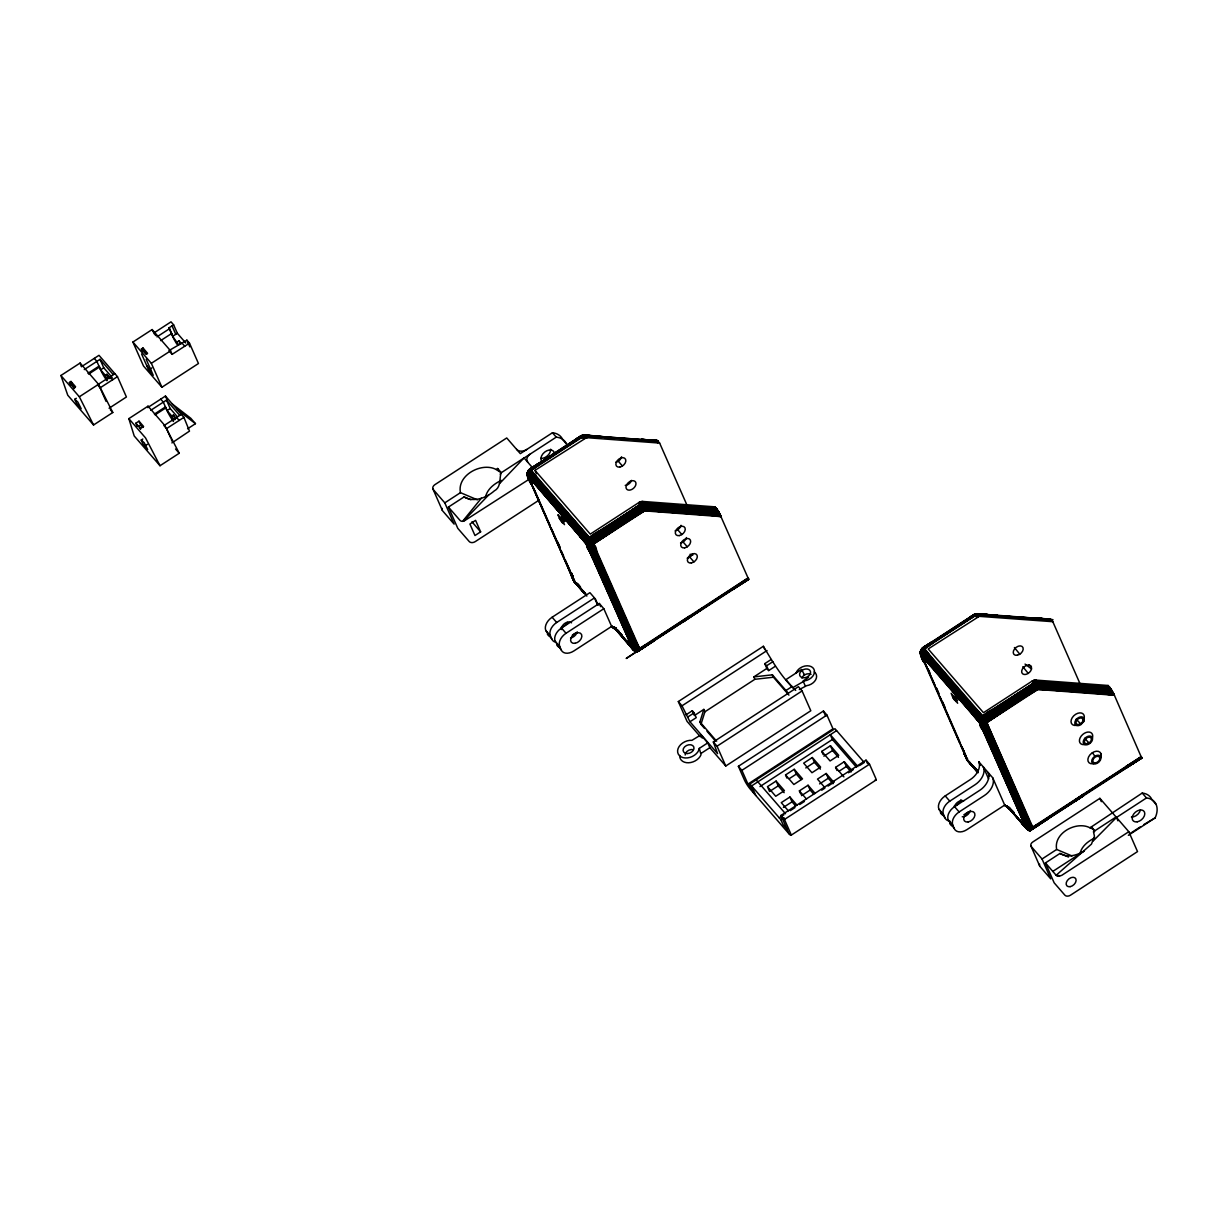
<?xml version="1.0" encoding="UTF-8"?>
<svg xmlns="http://www.w3.org/2000/svg" width="1218" height="1218" viewBox="0 0 1218 1218"><rect width="100%" height="100%" fill="white"/><g stroke="black" fill="none" stroke-linecap="round" stroke-linejoin="round"><path stroke-width="1.5" d="M922.711 649.605L920.412 653.503L924.02 662.044C921.63 661.663 917.611 645.677 924.447 648.889L982.5 715.849C985.636 717.402 982.073 725.852 979.333 722.457L921.28 655.497C917.169 648.509 928.695 644.246 932.668 641.658L922.346 648.707L921.295 650.519L980.216 718.681L986.534 722.015L1032.712 827.129L1030.063 830.6L1026.667 828.834L1008.626 807.884L1004.698 805.098L992.716 777.8L978.8 761.752A15.225 10.231 -40.9 0 1 970.411 779.52L945.214 795.902A11.419 7.673 -40.9 0 0 938.926 809.224L944.955 817.841A11.388 7.643 -40.9 0 0 949.949 821.115M686.556 504.161L659.638 443.078L586.482 437.658L583.315 435.328L576.86 438.815L582.509 435.191L595.328 436.486L585.553 436.029L582.676 436.897L531.231 470.3C524.166 471.442 528.018 479.618 530.82 483.439M960.043 743.559L920.519 652.209L973.38 713.596C976.547 716.23 980.81 726.385 986.824 722.578L1037.797 689.464C1039.593 686.038 1036.137 678.335 1032.088 681.136L983.474 712.713L928.192 648.95L979.211 616.338L1052.809 621.698L1080.381 684.531M920.336 652.955L921.417 649.331L924.112 648.6L975.1 615.486L977.826 614.74L1051.423 620.114L1052.809 621.698M586.482 437.658L534.976 470.361L590.273 534.123L638.887 502.547C642.921 499.745 646.393 507.434 644.596 510.86L593.608 543.989C587.731 545.649 583.574 537.625 580.301 534.519L528.049 474.244L527.272 472.493L529.084 470.133L527.196 474.913L530.683 482.556M615.029 627.498L611.634 626.417L573.83 650.975A11.388 7.658 -40.9 0 1 561.209 649.94L555.18 641.338A11.404 7.658 -40.9 0 1 561.468 628.016L599.271 603.458L603.823 608.711L611.634 626.417L615.547 629.204L633.071 649.59L636.588 652.193L748.659 579.357L719.092 512.443L645.373 506.916L602.56 534.55L592.466 541.782L590.882 545.085L586.437 544.187L527.196 474.913L531.2 484.231L527.866 476.527L528.049 470.772L582.767 435.176L593.927 435.8M640.805 501.633L643.728 505.211L644.809 510.357L721.056 516.127M1089.166 791.335L1082.878 795.43L1141.723 758.038L1113.694 693.681L1038.208 688.414L986.824 722.578L985.149 722.502L979.5 719.305L921.447 652.346C919.636 648.798 920.884 654.964 921.326 650.092M976.882 771.451L967.153 760.062L921.082 655.117L921.996 650.808L933.597 642.495M1034.021 680.238L1036.929 683.8L1038.01 688.962L1114.211 694.762M585.036 438.038L581.275 435.633L529.693 469.097L527.744 472.036L586.787 540.533L593.608 543.989L639.633 648.448L636.588 652.193L633.375 648.615M1100.752 756.743A5.329 3.578 -40.9 0 0 1092.866 758.114A5.329 3.578 -40.9 0 0 1095.393 763.93A5.329 3.578 -40.9 0 0 1100.752 756.743L1100.813 753.409M921.143 649.894L922.848 647.717L974.446 614.253L978.237 616.628M584.061 438.48L581.93 436.866L540.427 463.875L529.13 471.868L527.82 475.659L586.513 543.913L633.071 649.59L586.117 543.867L588.461 538.493L642.678 503.11L716.321 508.439L719.092 512.443M921.691 651.188L921.021 654.249L979.714 722.518L1026.15 828.27L979.333 722.457L981.967 716.626L1035.894 681.699L1109.476 687.074L1113.694 693.681L1037.98 688.277L986.047 721.863L985.392 723.294M528.475 473.254L529.038 469.6L539.087 463.038M932.227 641.795L922.193 648.22L921.676 651.843L979.988 719.138L986.824 722.578L1032.377 827.768L1141.494 756.911L1032.027 828.362L989.183 730.77C988.772 720.386 976.242 722.639 973.502 713.109L920.443 651.112M528.399 470.331C531.794 466.54 531.535 478.08 535.676 478.08L587.898 538.371L585.904 543.061L589.771 551.784L585.98 543.472L527.851 476.101L527.744 471.244M923.153 649.864C920.793 644.748 930.445 647.276 932.866 641.795L923.411 647.93L923.488 649.605L981.114 716.976L979.105 721.65L982.956 730.389L979.196 722.076L920.473 653.731M636.923 643.591L639.633 648.448L645.647 644.946L639.313 649.087L596.531 551.891C597.322 540.457 583.62 542.786 581.016 533.027L528.749 472.782L529.784 469.067L529.937 471.275M927.781 658.055L922.285 650.899L921.965 648.555L923.061 647.717L921.965 651.371M580.072 535.966L585.873 542.619L589.284 537.26L640.561 504.496L639.359 502.258M967.701 759.073L967.016 760.062L977.171 771.725M641.292 501.511L644.809 504.222L645.129 509.033L643.957 509.383L640.272 504.13L631.122 510.57M1031.357 666.718A5.709 3.837 -40.9 0 0 1023.531 667.464A5.709 3.837 -40.9 0 0 1024.034 674.452A5.709 3.837 -40.9 0 0 1031.524 668.926L1031.357 666.718L1028.89 664.708M634.274 649.285L636.709 652.087L655.056 640.196L637.41 651.584L593.684 552.82C584.975 543.73 594.978 538.265 602.56 534.55M1032.56 680.847L1033.777 683.085L982.5 715.849L979.318 719.792L984.662 723.553L1031.281 829.428L1048.211 818.663L1030.474 830.265L983.52 723.781L985.316 719.823L1038.589 685.521L1112.247 691.078M629.721 644.931L635.339 651.554L588.431 544.964L590.882 539.33L530.287 470.605M1110.709 688.672L1038.208 683.298L983.763 717.448L981.967 716.626L929.821 655.878C922.346 643.089 916.088 651.28 923.914 661.602L920.336 652.711M590.304 545.177L586.3 542.893L527.836 475.203L527.348 472.538M581.016 533.027C581.58 539.254 592.405 538.98 592.999 544.096C587.487 547.598 583.163 537.168 580.164 535.006L527.912 474.731L527.775 472.112M585.523 437.871L583.041 435.222L580.986 436.638M711.906 515.473L721.284 516.645L644.596 510.86L642.191 503.232M978.724 616.46L975.679 613.826L970.167 617.952L972.74 616.521M1105.061 694.093L1114.44 695.265L1037.797 689.464L1035.407 681.821M528.597 471.838C529.952 470.529 526.618 471.96 527.318 474.898L574.089 581.382L577.941 585.965L573.937 581.382L571.364 575.551M583.65 436.44L581.565 435.557M640.653 504.13L642.678 503.11M920.641 652.574L921.584 650.382M976.806 615.06L974.933 614.055M1024.323 689.16L1035.894 681.699M599.941 530.82C591.796 534.154 580.544 543.35 590.547 552.317L633.604 650.153L628.321 644.109M993.157 709.409C985.362 711.951 973.943 722.198 983.322 730.678M528.886 469.752L529.069 472.31L534.565 479.466M1028.022 694.808L1037.614 689.068L1033.534 680.39M720.812 515.595L644.413 510.479L640.318 501.801M585.995 437.749L584.655 435.892L658.268 441.479L659.638 443.078M1033.869 682.719C1036.701 692.661 1042.334 683.557 1035.848 682.019M588.644 545.146L591.537 540.305L642.51 507.175L639.831 502.014M920.321 652.422L981.86 723.751L984.616 718.727L1035.726 685.78L1033.047 680.603M584.549 438.236L583.163 436.653L584.655 435.892M977.75 616.826C973.639 614.511 980.323 613.233 980.597 616.232M527.744 472.036L529.191 469.813L539.346 462.962L529.449 469.265M539.224 463.875L534.489 466.92L581.275 435.633M690.499 616.247L682.141 622.017C772.638 563.736 511.438 732.962 690.576 616.521L637.562 650.93L645.068 645.784M732.703 589.436L748.537 578.55L732.307 589.131M733.145 589.314L748.598 579.433M976.318 615.273L973.776 614.983L975.679 613.826M1030.002 822.272L1032.712 827.129L1141.342 756.561L1125.813 766.64L1141.601 757.231L1125.782 768.116L1141.723 758.038M642.647 503.415L641.764 501.435M1036.32 681.897L1034.508 680.101M586.802 544.461L589.893 537.991L642.937 503.81L717.219 509.581M529.434 469.448L531.231 470.3L590.212 538.417L587.365 544.674L634.745 651.143L628.945 644.611L634.152 650.671L585.904 542.771M577.941 439.043L584.396 435.618L586.939 437.627M921.006 654.34L920.656 651.889L922.437 649.377L976.06 614.679L997.786 615.547M1021.4 822.789L1026.667 828.834L980.003 723.05L983.109 716.595L1036.625 682.278L1110.374 688.216M1036.366 681.623L1037.827 682.537L1034.843 683.374L983.428 717.006L980.566 723.264L1027.809 829.823L1023.181 824.601M528.323 470.833L527.79 475.751M527.455 473.3L528.536 470.59M528.81 471.625L529.206 470.468L527.272 472.751M920.427 652.132C922.346 644.84 927.827 651.204 929.349 656.258L981.678 717.082L984.753 718.894L985.666 720.386L984.083 723.69L986.885 731.424M1079.955 854.016C1081.34 846.403 1088.116 841.12 1094.769 837.999M485.403 497.538C486.896 489.392 494.143 483.729 501.268 480.394M707.749 742.889L699.269 748.4L698.934 749.862A11.404 8.267 -23.8 0 1 685.11 757.961A11.404 8.267 -23.8 0 1 678.137 748.415A11.404 8.267 -23.8 0 1 691.976 740.316L700.837 734.911L707.749 742.889L709.85 747.685L725.761 766.015L810.807 710.749L802.083 690.941L798.399 686.693L713.337 741.96L717.585 753.653L689.936 721.756L682.004 705.816L678.319 701.553L763.366 646.286C772.745 661.876 781.758 677.71 795.719 690.408M699.269 748.4L701.05 754.658A11.404 8.267 -23.8 0 1 688.596 762.773A11.404 8.267 -23.8 0 1 679.72 755.51M796.1 673.006L796.146 672.793A9.79 7.11 -23.8 0 1 807.23 665.789A9.79 7.11 -23.8 0 1 814.4 672.686A9.79 7.11 -23.8 0 1 804.565 680.877L792.796 687.622L785.884 679.644L801.627 669.413L804.428 675L803.743 674.193M585.097 436.074L583.3 435.161L576.845 438.632M587.655 544.903L590.547 538.858L641.856 505.257L644.809 504.222L654.386 504.907M979.683 616.247C977.704 610.994 974.05 616.354 973.776 614.679L932.242 641.977M1020.654 815.04L1026.667 828.834L1021.689 823.063L1027.231 829.351L980.855 723.492L983.763 717.448L1035.072 683.846L1038.01 682.811L1047.587 683.496M643.15 503.034L645.373 506.916L642.51 507.175M540.153 463.601L530.744 470.635L588.461 538.493L592.466 541.782L645.373 507.51L719.594 513.311L645.038 507.891M527.12 474.122L528.033 472.614L527.516 474.076M923.503 649.194L976.379 614.938M924.005 648.996L933.323 642.221M644.292 503.521L643.104 503.308M1037.508 682.126L1109.765 687.409M979.318 719.792L979.105 721.361L973.273 714.555M700.974 724.314L699.924 721.924L703.837 709.394L704.902 711.784L700.974 724.314L704.552 728.44M634.35 649.209L636.831 651.965L589.634 545.04L591.598 540.929L642.83 507.678L642.571 506.825L590.897 539.818M1024.292 824.906L1029.865 830.752L982.85 723.629L984.814 719.534L1036.046 686.267L1035.772 685.414L984.114 718.407M582.752 436.577L580.621 436.059L583.163 436.653M592.176 544.705L592.846 543.258L644.413 510.479L593.608 543.989L591.4 543.761L586.3 540.701L528.231 473.741C525.75 472.691 530.393 468.397 528.262 470.696M921.676 649.955L922.787 648.113L932.242 641.658M922.056 649.849L923.351 648.448M528.779 472.203L587.243 539.65L592.07 542.436L643.82 508.85L654.964 508.241M921.996 650.808L980.46 718.239L985.286 721.041L1038.543 686.693L1112.75 691.946L1036.351 686.769M642.191 506.688L645.144 505.226L718.057 510.799M1035.391 685.277L1038.36 683.816L1111.212 689.418M578.215 439.333L582.326 436.866M971.385 617.952L975.923 615.197M1035.193 618.439C1042.806 617.648 1070.713 621.972 1036.107 618.455M638.019 649.955L642.008 647.519M1031.083 828.651L1029.773 830.783L1083.639 795.811L1083.563 794.928L1075.555 800.926M974.217 711.616C971.66 716.23 989.595 719.351 985.529 722.959M980.155 616.217L978.922 614.329L998.105 615.806M585.63 435.892L604.92 437.216M644.809 506.734L645.266 505.774L718.407 511.332M1035.726 685.78L1038.589 685.521L1038.467 684.364L1111.912 690.499M171.89 442.926L189.49 431.111L183.918 417.378L165.45 396.063L148.124 407.33M920.382 651.919L921.234 650.549M539.224 500.035L475.218 541.629A4.552 3.304 -23.8 0 1 469.234 541.538L457.785 528.338L448.437 507.069L464.043 496.929C473.772 502.745 486.378 497.888 494.249 490.915C501.74 487.109 499.045 477.151 501.298 472.691L524.044 457.938L532.753 467.986M1045.455 862.923L1054.149 882.806L1064.852 895.139A4.263 3.091 -23.9 0 0 1070.439 895.23L1137.521 851.595L1128.812 831.711L1116.053 816.989L1093.459 831.681L1094.464 836.264L1091.465 844.104L1056.143 875.27L1045.455 862.923L1060.01 853.437L1068.506 857.046M717.539 510.037L644.992 504.709L632.766 512.793M581.336 532.555C583.011 534.2 589.07 541.34 591.202 539.802M1036.883 686.891L985.027 720.31M1083.609 721.711L1080.868 724.68A5.329 3.578 -40.9 0 1 1075.174 724.36A5.329 3.578 -40.9 0 1 1077.351 718.392A5.329 3.578 -40.9 0 1 1083.426 717.676L1083.929 718.468A5.329 3.578 -40.9 0 1 1083.609 721.711L1083.533 719.792A7.597 5.116 -40.9 0 0 1083.99 715.179L1083.274 714.053A7.597 5.116 -40.9 0 0 1072.205 717.737A7.597 5.116 -40.9 0 0 1076.179 725.38M527.698 471.473L528.323 470.407M920.854 650.366L922.589 648.737M530.195 469.828L539.056 463.175M643.957 503.156L716.458 508.606L644.337 503.369L640.561 504.496L620.723 517.315M1037.157 681.745L1109.902 687.591L1037.797 682.369M448.437 507.069L459.902 520.269A4.552 3.304 -23.8 0 0 462.566 521.365L481.369 498.192M500.156 474.167L501.298 472.691L497.66 468.488L496.137 469.478C481.628 461.82 456.78 475.264 460.465 492.666L477.456 499.852M1093.734 832.168L1094.815 830.798L1091.404 826.87L1089.988 827.798C1076.438 820.643 1053.22 833.203 1056.676 849.464L1071.962 855.95M644.748 509.139L720.234 514.483L645.144 509.261L634.806 516.219M528.125 471.884L540.427 463.875M922.254 648.418L921.508 649.194M641.627 504.785L632.096 511.834M1037.98 688.277L1048.043 688.048L1113.389 693.103L1105.411 692.981M976.486 613.948L970.457 617.115L975.451 614.314M582.798 435.481L577.302 438.495L583.041 435.1M974.948 614.588L932.379 642.495M535.676 478.08L529.845 471.412L529.13 471.868M928.892 656.669L923.061 650.001L922.346 650.458M530.226 470.194L581.976 436.638M463.312 521.289L488.662 494.995M499.502 483.637L524.044 457.938M1093.14 841.029L1116.48 817.476L1146.473 797.957L1142.225 793.055L1091.404 826.87L1093.794 830.25M932.288 642.221L976.745 613.735L1050.616 619.323L1035.041 618.028M644.352 509.261L592.07 542.436M1037.569 687.85L985.286 721.041M974.994 614.237L987.859 614.618M974.994 614.862L974.019 615.806M567.71 566.614L573.937 581.382L583.803 592.77M128.834 418.642L134.208 435.968L160.015 465.733L179.229 453.248L164.75 425.417L148.048 406.157L128.834 418.642L145.536 437.901L160.015 465.733M148.048 406.157L147.911 407.649M1044.618 618.744L1050.312 619.186L975.237 614.405L988.529 615.09C986.443 615.516 975.496 612.075 975.496 615.501M922.346 648.433L932.516 641.582M530.454 469.478L530.241 469.311M974.552 711.145C975.907 712.758 982.698 720.097 984.418 718.392M576.875 438.495L580.925 435.937M974.248 614.907L970.03 617.435L974.415 614.451M1025.982 691.382L1035.544 684.881M590.395 539.513L642.099 505.759M1025.647 690.895L1035.315 684.349M1025.297 690.423L1035.072 683.846M985.666 720.386L995.776 713.154M589.71 538.478L640.881 504.876M1024.962 689.967L1034.843 683.374M602.864 535.052C595.739 539.696 586.756 543.411 594.262 552.728L637.806 651.188L655.132 639.983M996.08 713.657C988.94 718.285 979.972 722 987.463 731.333L1030.885 829.869L1038.969 824.464M592.999 542.741L603.138 535.539M1034.067 683.146L1013.939 695.904M986.199 721.33L996.354 714.144M583.605 435.481L581.93 436.866M593.227 543.182L603.397 536.011M986.428 721.772L996.613 714.616M644.824 645.555L690.225 615.577M1075.585 799.678L1083.304 794.258M1079.331 797.074L1074.748 800.287L1079.483 797.242M593.151 543.761L614.237 530.135M986.352 722.35L1007.438 708.739M1035.072 826.2L1032.27 828.164L1036.685 825.408M682.628 621.332L748.263 577.88L639.633 648.448M1075.707 800.013L1083.457 794.608M1038.832 823.962L1031.661 828.925L985.225 723.37L984.251 723.172M923.046 648.92L933.079 641.977M567.558 445.453L580.742 436.866M960.728 624.088L968.523 618.729M1030.626 829.61L1035.133 826.535M1038.345 824.662L1083.655 795.202L1031.661 828.925L1029.454 822.546M591.05 544.568L638.202 650.747L645.844 645.555L638.597 650.229L595.419 552.409C595.145 542.665 589.314 546.364 586.102 541.203M690.012 616.932L682.704 622.231M1038.924 824.236L1031.281 829.428L1028.89 822.774M529.678 469.706L539.513 463.038M645.281 645.966L637.075 651.691L645.905 645.784M738.428 585.675L748.613 578.809L690.195 617.054M1037.02 825.545L1030.382 830.021L1038.543 824.784L1030.139 830.371L1141.677 758.114M97.501 384.842L114.857 373.637L117.461 376.636L126.413 396.992L109.087 408.243M170.657 437.871L166.561 428.584L163.958 425.584L181.315 414.379M1075.859 800.713L1083.7 795.43L1075.844 800.515M1125.599 767.995L1141.586 758.144M526.739 449.472L526.618 449.549A7.597 5.511 -23.8 0 1 516.63 449.381M682.765 622.154L690.636 616.932M697.396 611.36L702.086 608.254M971.111 617.663L975.146 615.257M582.097 436.12L576.997 439.317L580.849 437.171M1038.695 824.875L1029.895 830.661L1048.135 818.877M1122.235 769.852L1130.654 764.356L1127.898 765.97M539.072 463.358L581.793 435.968M630.711 636.877L636.999 651.919L645.753 646.21M983.596 718.118L994.467 711.145M1023.805 815.542L1030.063 830.6L1038.969 824.784L1029.652 830.874L1022.115 815.512M60.9 375.509L80.114 363.04L98.551 384.294L112.787 412.506L93.558 424.991L67.751 395.211L60.9 375.509L79.337 396.779L93.558 424.991M81.667 366.572L98.993 355.321L114.857 373.637M84.27 369.572L100.028 359.34L113.259 374.596M69.396 382.467L70.964 381.447L75.577 386.761L73.993 387.781L69.396 382.467L70.781 385.634M189.49 343.171L198.458 363.512L161.918 387.248L143.48 365.979L132.914 342.045L152.128 329.56L170.581 350.83L172.134 354.362L189.49 343.171L186.887 340.157L168.891 350.632M87.955 373.347L98.978 366.176L101.612 371.977A13.687 2.055 57 0 0 106.94 380.762M88.625 374.109L99.648 366.938M100.028 359.34L103.743 367.775L100.592 369.815L105.357 375.327L107.336 379.818M172.423 335.924L168.906 327.916L173.626 324.856L171.022 321.841L153.696 333.108L155.874 335.605M156.955 336.868L169.561 328.677L168.906 327.916M141.41 349.003L142.978 347.983L147.591 353.296L146.023 354.316L141.41 349.003L142.567 351.637M105.357 375.327L106.94 374.307L110.625 378.554M160.639 340.629L171.677 333.473L169.561 328.677M74.77 399.291L77.8 402.031L81.21 408.791L76.612 403.493L74.77 399.291L76.338 398.271M79.337 396.779L98.551 384.294M173.626 324.856L177.341 333.275L172.621 336.351L178.711 344.846M106.103 401.438L100.104 387.842L117.461 376.636M177.386 341.847L178.97 340.827L181.421 343.659M161.918 387.248L151.352 363.314L170.581 350.83M146.175 359.28L153.255 375.311L148.657 370.013L151.793 367.958M150.727 410.329L166.485 400.098L179.716 415.353M154.412 414.09L165.435 406.934L168.069 412.735A13.687 2.055 57 0 0 173.398 421.504M155.082 414.851L166.105 407.695M166.485 400.098L170.2 408.532L167.049 410.573L171.814 416.069L173.793 420.56M171.814 416.069L173.398 415.049L175.849 417.881M141.227 440.048L144.257 442.789L147.667 449.533L143.069 444.235L141.227 440.048L142.795 439.028M166.561 428.584L183.918 417.378M145.825 445.362L147.408 444.342M552.439 432.755L556.245 437.14A24.177 16.245 -40.9 0 1 566.583 444.083L562.777 439.698A24.177 16.245 -40.9 0 0 552.454 432.755L520.314 453.644L506.734 437.962L434.917 484.642A4.552 3.304 -23.8 0 0 433.349 489.651L444.798 502.851L454.131 524.121L442.682 510.921A4.552 3.304 -23.8 0 1 442.225 508.393M444.798 502.851L460.465 492.666M524.121 458.014L556.245 437.14M529.891 478.765L463.708 521.258M480.638 531.84L474.974 535.524L469.92 524.029L475.583 520.345L480.638 531.84L471.945 521.806M559.382 518.457L557.92 514.666L561.879 519.081L564.482 524.638L559.382 518.457L562.214 516.615M559.686 518.959L562.518 517.117M560.326 519.995L563.158 518.152M560.661 520.512L563.492 518.67M561.011 521.015L563.843 519.173M562.031 522.431L564.863 520.588M562.366 522.842L565.198 521M554.723 641.932A11.388 7.658 -40.9 0 1 551.876 639.161L545.831 630.559A11.404 7.658 -40.9 0 1 552.119 617.237L589.923 592.664L594.475 597.916L597.322 604.356M551.876 639.161L550.399 635.811A11.404 7.658 -40.9 0 1 556.687 622.489L594.475 597.916M561.209 649.94L559.747 646.591A11.404 7.658 -40.9 0 1 566.035 633.269L603.823 608.711M572.369 635.08L575.505 633.025M682.004 705.816L767.051 650.534M685.978 714.844L692.281 710.749L694.123 712.88L696.239 717.661L689.936 721.756M774.983 666.49L768.68 670.585L766.838 668.454L764.737 663.673L771.024 659.577M687.82 716.976L694.123 712.88M768.68 670.585L766.579 665.789L772.867 661.694M703.837 709.394L694.397 715.545L692.281 710.749M788.929 695.113L773.43 677.223L754.886 679.294L753.835 676.904L766.838 668.454M704.902 711.784L754.886 679.294M785.96 690.515L792.263 686.419M725.761 766.015L717.037 746.208L802.083 690.941M875.24 779.733A7.597 1.142 57 0 0 875.575 777.921L869.515 764.188L866.013 760.154L780.966 815.436L784.468 819.47L790.528 833.203A7.597 1.142 57 0 1 788.944 833.736L750.227 789.081A7.597 1.142 57 0 1 744.442 780.038L738.382 766.305L823.429 711.038L826.931 715.073L832.99 728.806L747.943 784.087L751.993 788.762M747.943 784.087L741.884 770.355L826.931 715.073M753.912 793.329L749.892 783.966L834.939 728.699L864.247 762.514L859.527 765.589M836.599 730.617L751.567 785.945L755.769 795.461M759.956 786.584L832.396 739.493L830.295 734.713L857.944 766.609M776.11 781.073L767.447 786.691L775.744 796.267L784.407 790.634L776.11 781.073L778.211 785.854L784.148 792.69M785.549 774.922L794.212 769.304L802.51 778.865L793.847 784.499L785.549 774.922L786.965 778.119M812.33 757.52L803.667 763.153L811.964 772.73L820.627 767.096L812.33 757.52L814.446 762.316L820.369 769.152M821.785 751.384L830.448 745.751L838.745 755.327L830.082 760.961L821.785 751.384L823.185 754.581M778.211 785.854L769.548 791.487L768.147 788.29M789.112 778.774L796.328 774.085L794.212 769.304M805.783 767.949L814.446 762.316M823.886 756.165L832.549 750.547L830.448 745.751M797.044 805.22L789.934 797.014L781.271 802.647L788.381 810.853M800.789 794.06L799.389 790.878L808.052 785.245L815.162 793.451M833.264 781.682L826.154 773.476L817.491 779.109L824.601 787.3M837.01 770.522L835.609 767.34L844.272 761.707L851.382 769.898M783.387 807.427L792.05 801.809L789.934 797.014M801.49 795.659L810.153 790.025L808.052 785.245M819.607 783.89L828.27 778.256L826.154 773.476M839.156 771.177L846.373 766.487L844.272 761.707M952.872 697.564L951.121 693.255L955.079 697.686L957.668 703.243L952.872 697.564L955.704 695.722M953.192 698.081L956.023 696.239M953.861 699.117L956.693 697.275M954.196 699.619L957.028 697.777M954.547 700.106L957.378 698.264M955.551 701.446L958.383 699.604M790.238 810.67L794.973 807.595M799.693 804.519L804.413 801.444M821.739 790.178L824.875 788.122M828.027 786.082L834.33 781.986M848.504 772.76L853.224 769.685M780.966 815.436L787.026 829.154L782.961 824.479L780.86 819.699L784.011 817.643M784.468 819.47L869.515 764.188M790.939 835.335L875.986 780.068M944.955 817.841L943.478 814.492A11.419 7.673 -40.9 0 1 949.781 801.155L974.979 784.788A15.225 10.231 -40.9 0 0 983.368 767.005L988.605 778.957M1007.59 806.453L1004.698 805.098L966.894 829.656A11.388 7.643 -40.9 0 1 954.288 828.621L948.259 820.003A11.419 7.673 -40.9 0 1 954.562 806.681L979.759 790.315A15.225 10.231 -40.9 0 0 988.163 772.547L989.655 775.957M954.288 828.621L952.826 825.271A11.419 7.673 -40.9 0 1 959.129 811.949L984.327 795.567A15.225 10.231 -40.9 0 0 992.716 777.8M963.864 814.781L968.584 811.721M1092.318 789.294L1108.06 779.063M1111.212 777.023L1117.515 772.928M1116.053 816.989L1099.884 798.338L1032.803 841.973A4.263 3.091 -23.9 0 0 1031.341 846.662L1042.045 858.995L1050.738 878.878L1040.05 866.531A4.263 3.091 -23.9 0 1 1039.624 864.171M1042.045 858.995L1056.676 849.464M1052.809 871.403L1084.111 851.047C1077.138 855.295 1067.394 858.188 1060.01 853.437M1128.812 831.711L1061.746 875.346L1058.64 876.275A4.263 3.091 -23.9 0 1 1056.143 875.27L1059.797 875.742M1129.573 833.873L1140.627 826.672M1143.778 824.616L1155.182 817.841L1128.355 835.304M135.853 423.225L138.989 421.169L143.602 426.483L140.451 428.538L135.853 423.225L137.238 426.376M142.978 427.411L140.74 425.143L139.172 426.163L140.572 429.36M187.572 428.797L195.459 423.681L190.754 418.261L172.317 404.011M645.844 646.179L636.588 652.193L633.01 647.915M738.154 586.071L748.659 579.357M701.385 753.181L709.85 747.685M799.312 689.54L806.681 685.673A9.79 7.11 -23.8 0 0 815.679 679.781A9.79 7.11 -23.8 0 0 814.203 671.925M1132.344 763.595L1140.672 757.505M1131.065 764.676L1141.753 757.9L1126.224 767.995M1038.908 824.875L1029.652 830.874L1026.576 823.231M529.175 470.087L539.909 463.358M632.431 512.306L642.328 506.277M686.648 618.774L738.382 585.447M1133.593 762.468L1137.977 759.621M631.761 511.377L641.856 505.257M593.44 543.593L603.839 536.894M682.506 620.997L690.378 615.927M986.641 722.198L997.055 715.484M749.892 783.966L779.2 817.78L783.935 814.751M974.263 614.374L974.659 614.192M973.761 614.816L970.03 617.115L973.974 614.785M733.129 589.131L738.443 585.858M664.191 633.299L673.493 627.59M1057.27 811.98L1066.572 806.27M733.891 588.477L736.631 586.817M970.304 617.039L975.268 614.74M635.02 516.645L644.596 510.86L654.37 511.134M1028.22 695.234L1037.797 689.464L1047.571 689.738M600.261 531.2L589.588 537.61L582.569 531.231M993.462 709.805L982.789 716.199L975.785 709.835M589.223 538.249L600.581 531.627M733.693 588.309L736.433 586.68M982.439 716.839L993.797 710.216M1125.386 767.812L1130.883 764.539M600.916 532.083L590.212 538.417L601.25 532.555M634.578 515.762L644.992 509.824L664.16 511.316M994.132 710.673L982.926 717.067M1027.779 694.367L1037.66 688.901M634.319 515.29L644.413 509.794M1027.52 693.895L1037.629 688.383M590.882 539.33L601.585 533.042M733.449 588.096L736.205 586.482M984.083 717.92L994.801 711.632M634.045 514.803L643.713 509.154M1027.246 693.392L1036.929 687.744M633.741 514.301L643.82 508.85M1026.941 692.905L1037.036 687.439M1032.712 827.129L1038.71 823.627M577.484 438.632L581.428 436.364M970.868 617.435L975.1 615.486M527.714 474.807L533.849 480.943M920.93 653.396L927.065 659.532M633.832 649.24L636.268 652.056L589.634 545.04M981.647 723.553L984.083 723.69L987.463 731.333M920.412 653.503L924.401 662.836L920.808 654.766L926.868 661.435M533.651 482.83L527.394 475.659L530.713 483.013M642.571 506.825L645.114 506.064M1035.772 685.414L1038.025 685.323M974.537 614.374L987.128 614.39L977.491 613.705M642.937 439.835L658.268 441.479L657.157 440.551L582.539 435.328M657.218 440.566L641.49 439.394L657.096 440.551L651.082 440.109M982.424 614.481L975.648 614.237M964.443 754.216L967.153 760.062L964.671 754.597M583.3 435.161L604.25 436.744M977.81 613.979L997.435 615.349M582.037 435.42L583.574 435.115M584.686 435.146L604.585 436.942M978.313 614.664L975.938 613.811L978.846 614.481M586.086 542.132L580.164 535.006M979.302 720.736L973.304 714.083M753.835 676.904L772.364 674.833L788.198 693.088M1034.98 680.025L1108.091 685.475L1109.476 687.074M983.52 723.781L979.866 721.893L973.38 713.596M702.908 511.849L718.924 512.169L702.786 510.083M1096.078 690.469L1112.08 690.789L1038.36 683.816L1035.437 679.994M712.088 514.925L720.538 515.047L712.256 514.361M645.098 508.469L654.919 508.85M702.314 508.515L717.387 509.809L702.086 508.058M712.363 513.768L719.929 513.905L712.454 513.174M1038.299 687.059L1048.119 687.454M1095.484 687.135L1110.542 688.429L1095.256 686.678M1105.533 692.403L1113.085 692.524L1105.609 691.809M642.236 501.405L714.936 506.84L716.321 508.439M712.484 512.58L719.259 512.732L702.862 510.662M1038.01 688.962L1057.163 690.469M1105.655 691.2L1112.415 691.367L1096.033 689.281M711.906 509.231L717.052 509.368L644.581 503.765M1105.061 687.85L1110.055 687.789M645.342 506.338L718.574 511.606L702.512 509.002M1105.609 690.012L1111.73 690.225L1095.956 688.703M976.653 614.923L979.957 615.06M588.416 436.516L591.72 436.638L588.538 436.394M976.973 614.603L980.292 614.74M653.899 441.175L656.989 441.312L657.507 442.819M589.116 435.953L658.009 441.19L642.586 439.622M657.887 441.068L652.848 440.825L658.131 441.327M712.256 510.251L717.889 510.54M1111.044 689.16L1105.411 688.87L1111.562 689.951M586.147 543.487L580.194 536.834L586.117 543.867M979.363 722.076L973.395 715.423L979.333 722.457M640.364 439.728L650.321 440.277M584.655 435.359L594.658 436.029M582.783 435.191L657.659 440.855L641.871 439.409M653.442 440.642L656.989 441.312L653.442 440.749M1048.348 619.368L1043.11 619.064L1048.439 619.323M987.478 614.862L1050.814 619.49L1035.757 618.242M657.294 440.596L651.828 440.2L657.461 440.703M716.458 508.606L644.063 503.004L642.678 501.405M1109.613 687.226L1037.264 681.593L1035.894 680.009M716.9 509.154L711.419 508.378L716.595 508.774M1051.164 619.825L987.128 615.09M604.63 437.612L608.315 437.886M621.226 438.861L624.91 439.135M1050.099 619.383L1034.661 618.013L1050.114 619.323M980.125 614.892L977.293 614.892M1011.351 809.498L1004.698 805.098L1009.585 807.625M593.547 435.785L584.122 435.085M652.528 440.551L657.766 440.962M585.416 435.618L594.993 436.227M1044.237 618.729L1050.373 619.201M1043.856 618.79L1050.921 619.581M986.763 615.379L990.447 615.653M1003.343 616.643L1007.027 616.917M1019.923 617.891L1023.607 618.181M1036.016 619.109L1039.213 619.353M712.454 511.377L718.742 511.88M645.266 508.682L654.842 509.444M1050.708 619.399L1044.983 618.835L1050.616 619.323M1105.259 693.544L1113.968 694.23M1038.467 687.287L1057.346 689.921M1045.683 619.186L1051.286 619.962M712.104 509.718L717.707 510.281M1105.259 688.353L1110.877 688.916M644.063 503.004L653.899 504.039M1037.264 681.593L1047.099 682.643M644.337 503.369L654.157 504.45M1037.553 681.958L1047.358 683.054M654.568 505.394L644.185 504.024M1047.769 683.998L1037.386 682.613M654.721 505.927L644.459 504.48M1047.922 684.516L1037.675 683.07M654.842 506.475L644.718 504.983M663.962 511.864L644.779 509.687M683.602 511.606L693.072 512.915M1076.788 690.225L1086.243 691.535M588.766 538.036L582.128 531.642M981.967 716.626L975.344 710.246M971.538 765.239L967.062 759.956L964.291 753.805L967.062 760.078L977.491 771.953M922.985 649.468L929.349 656.258M977.323 614.603L979.211 616.338M530.972 483.851L527.805 476.558L533.743 483.257L527.516 475.873L533.621 482.389M529.815 470.848L536.133 477.669M586.223 541.766L580.301 534.519M979.439 720.371L973.502 713.109M616.475 628.199L611.634 626.417L618.272 630.817L611.634 626.417L616.232 628.336M589.055 537.595L589.893 537.991M982.271 716.199L983.109 716.595M496.137 469.478L500.217 472.112M464.043 496.929L470.833 499.791M1089.988 827.798L1092.226 828.742M615.973 628.442L611.634 626.417L616.597 630.376M979.409 721.802L973.304 714.996M586.208 543.213L580.103 536.407M590.334 544.827L594.262 552.728M614.892 628.092L611.634 626.417L616.262 630.148M587.426 544.37L588.431 544.964M527.257 474.396L570.42 572.262M920.473 653L934.937 685.14M1009.676 809.056L1004.698 805.098L1009.28 807.686M616.217 629.006L611.634 626.417L616.963 630.559L634.745 651.143L625.656 629.204M984.311 719.229L985.316 719.823M591.095 540.625L592.1 541.234M1009.341 808.828L1004.698 805.098L1010.407 808.615M618.759 630.802L611.634 626.417L615.988 629.873M1018.766 807.869L1027.809 829.823L1010.042 809.239L1004.698 805.098L1010.011 808.63M1009.052 808.554L1004.698 805.098L1014.015 813.091M616.262 629.691L611.634 626.417L617.374 630.696L628.488 643.515M592.313 544.37L638.963 649.681L645.753 645.281L638.597 650.229L636.375 643.865M1004.698 805.098L1010.438 809.376L1028.418 830.234L981.86 723.751M1025.054 664.084L1031.524 668.926M177.036 409.446L195.459 423.681M586.924 544.309L586.513 543.913M1037.919 683.572L1038.467 684.364M980.125 722.913L979.714 722.518M144.074 351.378L146.784 354.012M72.045 384.858L74.953 387.689M920.915 654.964L926.959 661.846L921.28 655.497M928.116 657.568L922.65 650.442L981.114 716.976M534.9 478.978L529.449 471.853L587.898 538.371M976.257 709.455L982.5 715.849M583.041 530.865L589.284 537.26M1076.194 719.138L1080.594 723.781M1084.599 738.306L1089.014 742.95M920.717 654.462L926.837 660.978M926.928 660.034L920.412 653.259L923.883 661.161M533.712 481.445L527.196 474.655L530.713 482.1M1011.716 810.427L1014.031 812.893M622.109 635.446L618.653 631.746L629.006 643.698M977.947 771.085L973.075 765.878L977.582 771.055M921.021 654.249L926.852 660.521M527.82 475.659L533.636 481.917M977.491 771.04L968.356 760.946L977.871 772.136M584.427 593.273L573.982 581.275L571.075 574.257L574.211 581.047L585.63 593.668L583.392 591.08M975.846 615.516L977.278 617.084M975.374 615.806L976.806 617.359M1016.193 816.334L1029.027 830.585L982.393 723.812M623.114 637.653L628.625 643.728M578.139 584.625L580.484 587.228L577.347 583.468M1022.389 823.49L1028.418 830.234L1024.947 823.048M576.647 583.422L580.012 587.183M629.31 644.794L635.963 651.904L629.021 636.847M968.325 761.265L971.873 765.467L967.062 759.956L964.184 753.379L967.153 759.865L972.238 765.65M584.792 593.455L574.074 581.184L571.212 575.14M967.016 760.062L978.069 772.775M578.185 586.269L584.092 593.044M807.854 676.584A5.694 4.141 -23.8 0 0 809.818 670.326A5.694 4.141 -23.8 0 0 802.327 670.204A5.694 4.111 -23.7 0 0 800.363 676.462A5.694 4.111 -23.7 0 0 807.839 676.569L808.539 677.391L803.073 680.953L805.174 685.734M577.149 583.392L580.484 587.228M578.474 586.558L573.937 581.351L527.181 473.863M1156.126 804.459L1151.878 799.541A22.548 15.149 -40.9 0 0 1142.225 793.055M1032.088 681.136L1033.473 682.735M1011.96 810.198L1014.168 812.756M1019.77 819.729L1022.085 822.378M974.902 768.375L969.543 762.072M945.214 795.902L949.781 801.155M954.562 806.681L959.129 811.934M938.926 809.224L943.478 814.492M948.259 820.003L952.826 825.271M618.287 461.211L622.428 465.992M677.726 529.769L681.882 534.55M683.115 542.01L687.272 546.791M586.01 436.044L587.38 437.643M689.784 557.128L693.925 561.909M582.204 437.171L583.589 438.769M638.887 502.547L640.272 504.13M832.396 739.493L856.452 767.233M764.737 663.673L766.579 665.789M832.549 750.547L838.486 757.383M846.373 766.487L851.123 771.953M835.609 767.34L843.907 776.901M828.27 778.256L833.005 783.722M796.328 774.085L801.063 779.55M810.153 790.025L813.715 794.136M799.389 790.878L806.499 799.069M792.05 801.809L795.598 805.905M756.18 779.87L785.519 813.746M699.924 721.924L716.626 741.183M738.382 766.305L741.884 770.355M706.942 731.196L715.286 740.818M619.992 632.797L622.215 635.354M626.905 640.775L629.386 643.622M579.57 587.106L586.33 594.886M779.2 817.78L780.86 819.699M586.848 596.074L573.937 581.382L571.592 575.931M713.337 741.96L717.037 746.208M700.502 736.89L687.043 721.361L678.319 701.553M552.119 617.237L556.687 622.489M561.468 628.016L566.035 633.269M545.831 630.559L550.399 635.811M555.18 641.338L559.747 646.591M177.341 333.275L185.76 342.989M182.152 343.232L184.755 346.232M169.972 351.88L172.134 354.362M132.914 342.045L151.352 363.314M170.2 408.532L177.417 416.845M160.73 399.139L163.334 402.138L166.851 410.146M176.595 417.454L179.198 420.454M175.544 449L179.229 453.248M103.743 367.775L112.163 377.489M94.273 358.381L96.877 361.396L100.394 369.404M110.138 376.697L112.741 379.712M98.369 385.832L100.104 387.842M110.32 409.674L112.787 412.506M974.933 710.673L980.718 717.783M1023.059 824.51L1027.231 829.351L1024.018 822.698M1008.824 808.234L1026.15 828.27M581.717 532.083L587.502 539.193M615.745 629.554L633.071 649.59M1008.626 807.884L1025.663 827.661L1023.242 822.165L1025.221 827.022M615.547 629.204L628.092 643.789M1025.556 826.459L1029.027 830.585L1025.48 823.155M633.634 649.148L635.963 651.904L632.386 644.489M574.211 581.047L579.174 586.969M634.548 649.194L636.831 651.965M586.132 543.715L593.136 559.427M580.088 535.494L585.873 542.619M1014.411 647.534L1019.801 654.203M1022.831 666.703L1028.22 673.371M924.447 648.889L929.821 655.878M531.231 470.3L536.605 477.289M923.061 650.001L928.481 657.111M529.845 471.412L535.265 478.522M1092.424 752.678L1094.875 756.226M587.913 544.69L592.009 552.789M981.129 723.279L985.195 731.394M151.413 371.14L146.799 365.811M592.999 544.096L596.531 551.891M986.199 722.685L989.716 730.495M590.989 552.53L587.213 544.705L590.547 552.317M630.939 644.018L634.152 650.671L628.61 644.383L633.604 650.153L627.559 636.375M984.19 731.135L980.414 723.294L983.733 730.922M631.868 644.368L635.339 651.554M567.725 566.142L570.496 571.881M960.804 745.279L967.457 759.59L960.819 744.822L965.585 754.993M632.934 644.535L636.588 652.193L633.497 644.55M573.297 577.576L571.333 572.856L573.328 577.165M571.09 573.785L574.622 580.727M1026.013 823.216L1029.347 830.737M866.013 760.154L867.536 763.595M823.429 711.038L825.697 716.184M632.584 648.981L630.163 643.485L632.142 648.341M595.404 598.982L598.175 605.285M571.181 573.313L574.5 580.819M186.887 340.157L189.841 346.856M178.97 340.827L180.279 343.811M172.042 325.876L175.773 334.295M152.128 329.56L153.179 331.92M142.978 347.983L144.729 351.941M141.577 353.981L148.657 370.013M1108.091 685.475L1109.583 688.87M1116.48 817.476L1117.926 820.795M978.8 761.752L980.307 765.163M928.299 669.261L929.806 672.686M936.581 688.109L938.834 693.255M942.595 701.827L944.848 706.958M714.936 506.84L716.428 510.235M763.366 646.286L764.828 649.59M772.364 674.833L773.43 677.223M786.843 828.956L788.944 833.736M700.837 734.911L702.238 738.108M599.271 603.458L600.687 606.671M534.976 470.361L536.483 473.787M557.753 542.025L560.021 547.156M529.693 479.116L531.962 484.262M533.469 487.687L550.064 525.369M551.571 528.795L559.869 547.628M561.376 551.054L563.645 556.2M565.152 559.625L570.435 571.607M432.908 488.905L442.241 510.175M165.45 396.063L166.82 399.154M173.398 415.049L175.362 419.54M138.989 421.169L140.74 425.143M106.94 374.307L108.904 378.798M70.964 381.447L74.115 388.618M1099.884 798.338L1101.331 801.657M1030.93 845.962L1039.624 865.846M936.429 688.581L938.697 693.712M940.189 697.138L960.5 743.422M962.007 746.847L964.26 751.993M588.142 545.055L591.476 552.683M571.333 572.856L573.313 577.362M497.66 468.488L498.527 470.498M981.343 723.644L984.677 731.287M921.006 655.147L924.173 662.455M967.153 759.865L964.184 752.465M593.912 559.96L596.866 567.36M987.098 738.565L990.036 745.979M1027.155 823.185L1030.063 830.6M634.076 644.505L636.999 651.919M1014.396 799.952L1017.304 807.397M621.287 621.302L624.195 628.732M920.61 654.264L921.082 655.117M634.654 644.413L637.41 651.584M1027.733 823.094L1030.474 830.265M635.248 644.276L637.806 651.188M1028.327 822.957L1030.885 829.869M171.327 439.424L171.966 441.144M593.105 544.294L595.983 552.165M986.306 722.883L989.183 730.77M592.572 544.553L595.419 552.409M590.882 545.085L593.684 552.82M985.773 723.142L988.62 730.998M592.009 544.781L594.856 552.591M985.225 723.37L988.042 731.196M635.811 644.094L638.202 650.747M622.916 613.293L625.717 621.165M1016.025 791.944L1018.827 799.83M80.114 363.04L81.362 366.618M527.303 473.604L527.303 473.071M171.677 333.473L173.641 338.497A13.687 2.055 57 0 0 177.006 344.313M681.029 525.308A5.694 3.821 -40.9 0 1 675.153 530.82M621.591 456.765A5.694 3.821 -40.9 0 1 615.714 462.261M692.661 553.901A5.694 3.821 -40.9 0 1 687.211 558.179M631.563 480.379A5.694 3.837 -40.9 0 1 629.051 483.79L627.818 484.597A5.694 3.837 -40.9 0 1 625.23 485.358M690.119 554.266A18.986 13.779 -23.8 0 1 692.783 555.149M686.419 537.549A5.694 3.821 -40.9 0 1 680.542 543.061M559.504 647.443A11.388 7.658 -40.9 0 1 556.656 644.672M550.155 636.664A11.388 7.658 -40.9 0 1 547.308 633.893M567.39 622.398A6.455 4.339 -40.9 0 1 561.224 627.255M561.254 629.584A6.455 4.339 -40.9 0 1 565.076 623.205A6.455 4.339 -40.9 0 1 571.577 622.824M577.21 631.792A6.455 4.339 -40.9 0 1 570.542 638.034M801.901 678.106A5.694 4.141 -23.8 0 1 811.051 674.391M685.171 754.993A5.694 4.141 -23.8 0 1 693.362 749.679M943.234 815.344A11.388 7.643 -40.9 0 1 940.387 812.573M1091.77 739.28A7.612 5.116 -40.9 0 0 1092.5 734.606L1091.861 733.419A7.612 5.116 -40.9 0 0 1084.416 733.251L1082.817 734.393A7.612 5.116 -40.9 0 0 1079.879 742.691A7.612 5.116 -40.9 0 0 1087.704 743.406M1094.875 763.184A7.597 5.1 -40.9 0 1 1087.902 759.149A7.597 5.1 -40.9 0 1 1096.413 751.217A7.597 5.1 -40.9 0 1 1100.433 758.007M952.583 826.124A11.388 7.643 -40.9 0 1 949.735 823.353M960.941 799.678A6.455 4.339 -40.9 0 1 954.303 805.935M954.425 806.925A6.455 4.339 -40.9 0 1 958.155 801.87A6.455 4.339 -40.9 0 1 963.697 800.881M970.289 810.472A6.455 4.339 -40.9 0 1 962.235 816.791M1146.473 797.957A22.548 15.149 -40.9 0 1 1155.182 817.765M1140.429 809.924A7.247 4.872 -40.9 0 1 1131.4 817.019M550.643 449.214A7.75 5.207 -40.9 0 1 547.628 455.623A7.75 5.207 -40.9 0 1 540.868 458.394M543.198 462.429A7.75 5.207 -40.9 0 1 544.705 452.076A7.75 5.207 -40.9 0 1 554.449 453.598M527.805 462.277A7.597 5.511 -23.8 0 1 530.409 453.918M656.944 440.764L653.624 440.52L656.959 440.688M574.074 581.184L578.794 586.787L574.074 581.184L571.105 574.698L573.982 581.275M1090.171 743.193L1089.044 743.985A5.329 3.578 -40.9 0 1 1083.563 743.482A5.329 3.578 -40.9 0 1 1085.619 737.666L1086.76 736.89A5.329 3.578 -40.9 0 1 1091.952 736.997L1092.409 737.819A5.329 3.578 -40.9 0 1 1090.171 743.193M1079.574 797.333L1074.992 800.515L1079.727 797.47M630.026 481.475L628.793 482.267A5.694 3.837 -40.9 0 0 626.265 488.509A5.694 3.837 -40.9 0 0 631.959 489.377L633.193 488.57A5.694 3.837 -40.9 0 0 635.872 482.83L635.461 481.902A5.694 3.837 -40.9 0 0 630.01 481.475M592.07 436.349L588.766 436.196L592.07 436.349M619.855 467.057A5.694 3.821 -40.9 0 0 625.58 459.338A5.694 3.821 -40.9 0 0 617.115 460.83A5.694 3.821 -40.9 0 0 619.855 467.057M679.294 535.6A5.694 3.821 -40.9 0 0 685.018 527.896A5.694 3.821 -40.9 0 0 676.553 529.388A5.694 3.821 -40.9 0 0 679.294 535.6M691.352 562.96A5.694 3.821 -40.9 0 0 697.077 555.256A5.694 3.821 -40.9 0 0 688.612 556.748A5.694 3.821 -40.9 0 0 691.352 562.96M684.683 547.841A5.694 3.821 -40.9 0 0 690.408 540.122A5.694 3.821 -40.9 0 0 681.958 541.629A5.694 3.821 -40.9 0 0 684.683 547.841M575.109 643.302A6.455 4.339 -40.9 0 0 581.58 634.548A6.455 4.339 -40.9 0 0 572.003 636.253A6.455 4.339 -40.9 0 0 575.109 643.302M687.15 753.561A5.694 4.141 -23.8 0 0 693.818 746.999A5.694 4.141 -23.8 0 0 684.638 746.847A5.694 4.141 -23.8 0 0 687.15 753.561M1017.228 655.254A5.694 3.821 -40.9 0 0 1022.953 647.55A5.694 3.821 -40.9 0 0 1014.487 649.042A5.694 3.821 -40.9 0 0 1017.228 655.254M1078.783 724.527A3.989 2.68 -40.9 0 0 1082.802 719.122A3.989 2.68 -40.9 0 0 1076.879 720.158A3.989 2.68 -40.9 0 0 1078.783 724.527M1087.202 743.696A3.989 2.68 -41 0 0 1091.206 738.291A3.989 2.68 -41 0 0 1085.284 739.326A3.989 2.68 -41 0 0 1087.202 743.696M1095.652 762.849A3.989 2.68 -40.9 0 0 1099.641 757.444A3.989 2.68 -40.9 0 0 1093.718 758.494A3.989 2.68 -40.9 0 0 1095.652 762.849M968.188 821.967A6.455 4.339 -40.9 0 0 974.659 813.228A6.455 4.339 -40.9 0 0 965.082 814.918A6.455 4.339 -40.9 0 0 968.188 821.967M1070.15 886.658A5.694 3.821 -40.9 0 0 1075.859 878.939A5.694 3.821 -40.9 0 0 1067.394 880.447A5.694 3.821 -40.9 0 0 1070.15 886.658M1137.216 821.83A7.247 4.872 -40.9 0 0 1144.478 812.025A7.247 4.872 -40.9 0 0 1133.73 813.944A7.247 4.872 -40.9 0 0 1137.216 821.83"/></g></svg>
